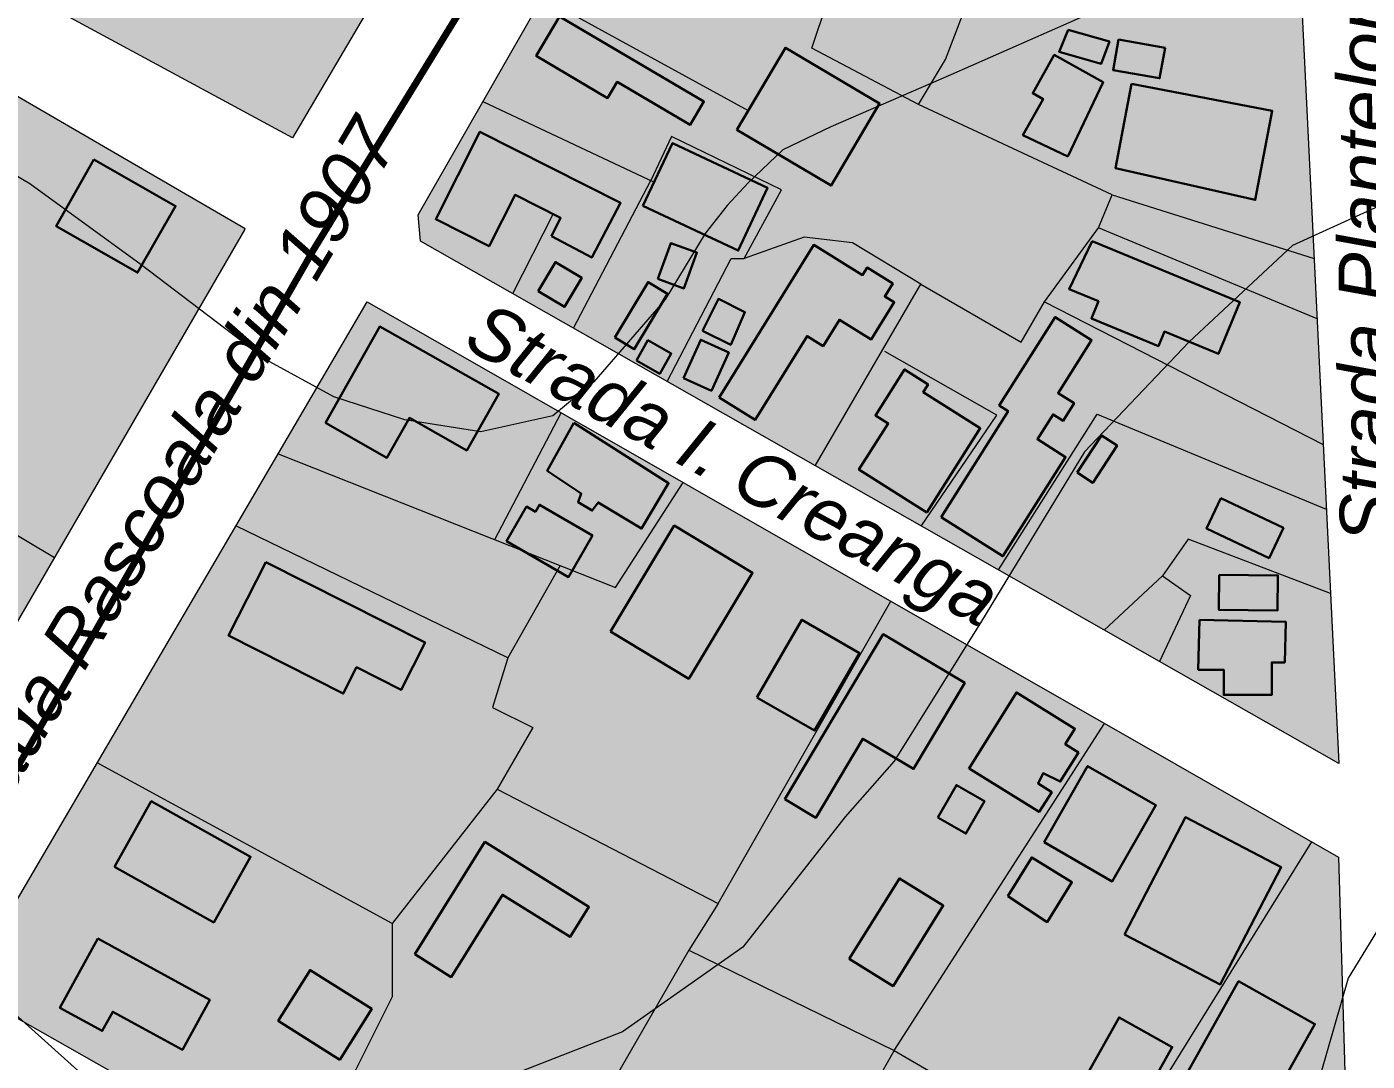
# Model space of a CAD drawing. Header units: metres. Extents: x 783184 to 1587399, y 282652 to 580595.
# Drawn here: x 787184.9 to 787354, y 289931.1 to 290061.6 of the extents above; entities that cross this region are included whole.
import ezdxf

# ---------------------------------------------------------------- set-up
doc = ezdxf.new("R2010")
doc.units = ezdxf.units.M
doc.header["$LTSCALE"] = 0.5
for name, color, linetype in [('cladiri', 18, 'CONTINUOUS'), ('curbe  de nivelI', 7, 'CONTINUOUS'), ('denumire strazi', 3, 'CONTINUOUS'), ('drumuri extravilan', 7, 'CONTINUOUS'), ('institutii publice servicii', 20, 'CONTINUOUS'), ('locuinte si functiuni complementare', 51, 'CONTINUOUS'), ('strazi', 7, 'CONTINUOUS')]:
    doc.layers.add(name, color=color, linetype=linetype)
doc.layers.add('Limite proprietati', color=7, linetype='CONTINUOUS', lineweight=5)
doc.styles.add('ARIAL_ITALIC', font='ariali.ttf')

msp = doc.modelspace()

# ---------------------------------------------------------------- hatches: boundary and pattern name
at = {"layer": 'cladiri', "lineweight": 30}
h = msp.add_hatch(color=256, dxfattribs=at)
h.paths.add_polyline_path([(787343.76366, 289986.54248), (787332.86897, 289986.79685), (787332.72151, 289980.48132), (787335.93564, 289980.48132), (787335.93564, 289977.32121), (787342.00106, 289977.32121), (787342.00106, 289981.41056), (787343.64384, 289981.41056)])
h.paths.add_polyline_path([(787342.7819, 289992.38987), (787335.3537, 289992.47983), (787335.30031, 289988.07111), (787342.72851, 289987.98115)])
h.paths.add_polyline_path([(787343.45682, 289998.38491), (787335.57845, 290002.11894), (787333.76997, 289998.30325), (787341.64834, 289994.56923)])
h.paths.add_polyline_path([(787315.97637, 290007.3246), (787312.42913, 290009.5699), (787314.40879, 290012.69747), (787315.65968, 290011.90568), (787317.05507, 290014.11018), (787315.03039, 290015.39174), (787319.26393, 290022.0801), (787314.6799, 290024.98166), (787307.61648, 290013.82249), (787308.72961, 290013.11791), (787300.25856, 289999.7349), (787308.05047, 289994.80285)])
h.paths.add_polyline_path([(787322.47158, 290008.76723), (787320.50843, 290010.05432), (787317.44273, 290005.37833), (787319.40587, 290004.09124)])
h.paths.add_polyline_path([(787319.33569, 290034.56765), (787316.44634, 290028.49372), (787320.12438, 290026.97284), (787319.23287, 290024.81686), (787327.68958, 290021.31998), (787328.44814, 290023.15445), (787335.27357, 290020.33212), (787337.97327, 290026.86095)])
h.paths.add_polyline_path([(787298.01556, 290015.51597), (787298.63348, 290016.49219), (787295.6574, 290018.37596), (787291.99319, 290012.58704), (787293.59245, 290011.57476), (787289.90077, 290005.74245), (787298.47857, 290000.31295), (787305.21654, 290010.95795)])
h.paths.add_polyline_path([(787294.36219, 290026.85268), (787293.16272, 290027.59597), (787294.17405, 290029.22799), (787290.93722, 290031.23378), (787290.34777, 290030.28255), (787284.19873, 290034.09296), (787272.2586, 290014.82466), (787276.80151, 290012.00952), (787283.35164, 290022.57976), (787285.37772, 290021.32425), (787287.4399, 290024.65207), (787291.45625, 290022.16323)])
h.paths.add_polyline_path([(787273.47097, 290020.52677), (787269.94339, 290022.11818), (787267.76379, 290017.28679), (787271.29136, 290015.69538)])
h.paths.add_polyline_path([(787275.51259, 290025.60683), (787272.16267, 290027.26641), (787270.18116, 290023.26665), (787273.73812, 290021.50451)])
h.paths.add_polyline_path([(787266.22563, 290020.3825), (787263.27415, 290022.0616), (787261.8194, 290019.50447), (787264.77088, 290017.82537)])
h.paths.add_polyline_path([(787265.74882, 290027.92433), (787263.30126, 290029.39389), (787259.09504, 290022.38841), (787261.5426, 290020.91885)])
h.paths.add_polyline_path([(787269.46688, 290033.12653), (787266.17518, 290034.32139), (787264.53194, 290029.79442), (787267.82364, 290028.59956)])
h.paths.add_polyline_path([(787278.38189, 290041.27859), (787266.3622, 290046.92445), (787262.65105, 290039.02364), (787274.67074, 290033.37778)])
h.paths.add_polyline_path([(787254.92684, 290029.95333), (787251.60273, 290031.93336), (787249.41198, 290028.25548), (787252.73609, 290026.27545)])
h.paths.add_polyline_path([(787259.8227, 290039.39019), (787242.08621, 290048.36559), (787236.49747, 290037.32155), (787243.22543, 290033.91693), (787246.50597, 290040.39967), (787252.2453, 290037.49534), (787251.12074, 290035.1734), (787256.20327, 290032.50255)])
h.paths.add_polyline_path([(787252.12244, 290062.91444), (787249.1789, 290057.92627), (787258.17713, 290052.61637), (787259.38355, 290054.6608), (787268.60153, 290049.22122), (787270.33864, 290052.16496)])
h.paths.add_polyline_path([(787280.62392, 290058.96849), (787274.49949, 290048.61135), (787286.38853, 290041.58107), (787292.51296, 290051.93821)])
h.paths.add_polyline_path([(787342.06631, 290050.98769), (787324.30101, 290054.39237), (787322.26609, 290043.77438), (787339.915, 290039.76237)])
h.paths.add_polyline_path([(787320.7176, 290054.60794), (787314.5574, 290058.06276), (787311.84385, 290053.2243), (787313.1502, 290052.49166), (787310.6002, 290047.94481), (787316.25461, 290045.24853)])
h.paths.add_polyline_path([(787321.51416, 290059.74106), (787316.30852, 290061.23383), (787315.17679, 290058.42924), (787320.47305, 290056.93648)])
h.paths.add_polyline_path([(787328.53052, 290058.97208), (787322.64581, 290060.01248), (787321.96241, 290056.14703), (787327.84712, 290055.10663)])
h.paths.add_polyline_path([(787258.32541, 290077.43011), (787254.91075, 290071.21731), (787272.43632, 290062.17737), (787274.28275, 290065.53686), (787278.99226, 290062.94843), (787280.31043, 290065.34677)])
h.paths.add_polyline_path([(787267.90455, 290092.49504), (787263.38175, 290084.65661), (787275.80982, 290077.38543), (787278.25654, 290081.56743), (787280.26084, 290080.39479), (787277.74851, 290076.10064), (787281.6423, 290073.82253), (787286.27778, 290081.7456)])
h.paths.add_polyline_path([(787324.85279, 290069.18054), (787321.69728, 290070.39099), (787319.61501, 290064.96278), (787322.77052, 290063.75232)])
h.paths.add_polyline_path([(787332.02988, 290076.16443), (787311.16826, 290082.03774), (787308.70166, 290073.27651), (787314.77642, 290071.56624), (787315.69637, 290074.83386), (787324.92763, 290072.23493), (787324.35003, 290070.18332), (787329.90563, 290068.61921)])
h.paths.add_polyline_path([(787330.93786, 290095.48365), (787328.66669, 290096.66212), (787329.23352, 290097.75453), (787326.84625, 290098.99324), (787327.47258, 290100.20033), (787323.03798, 290102.50136), (787317.73554, 290092.28236), (787323.49325, 290089.2948), (787324.37899, 290091.00181), (787329.1523, 290088.52503), (787331.23913, 290092.54682), (787329.80115, 290093.29296)])
h.paths.add_polyline_path([(787317.99154, 290089.02522), (787315.57648, 290090.24192), (787312.18117, 290083.50249), (787314.59623, 290082.28579)])
h.paths.add_polyline_path([(787301.78057, 290096.19904), (787296.77088, 290098.25193), (787295.55039, 290095.27355), (787300.56008, 290093.22067)])
h.paths.add_polyline_path([(787287.21778, 290105.89598), (787290.78575, 290104.15358), (787293.80581, 290110.33788), (787285.38309, 290114.45106), (787283.9522, 290111.52096), (787279.48539, 290113.7023), (787273.10223, 290100.63125), (787277.94776, 290098.89904), (787276.47905, 290095.57636), (787281.24571, 290093.66672)])
for color, points in [(0, [(787188.58564, 290036.47174), (787198.88249, 290030.59352), (787203.67313, 290038.98529), (787193.37628, 290044.8635)]), (256, [(787207.98336, 289938.86415), (787193.85858, 289946.57816), (787189.0823, 289937.83254), (787194.41322, 289934.92115), (787195.73792, 289937.34673), (787204.53178, 289932.54411)])]:
    msp.add_hatch(color=color, dxfattribs=at).paths.add_polyline_path(points)
h = msp.add_hatch(color=0, dxfattribs=at)
h.paths.add_polyline_path([(787222.57083, 290011.62488), (787230.33771, 290007.23932), (787233.17103, 290012.25716), (787240.42497, 290008.16123), (787244.46046, 290015.30813), (787229.43965, 290023.78962)])
h.paths.add_polyline_path([(787268.4264, 289979.36567), (787276.48106, 289992.7117), (787266.58932, 289998.68161), (787258.53466, 289985.33559)])
h.paths.add_polyline_path([(787289.95758, 289982.60037), (787282.70655, 289986.79646), (787277.03875, 289977.00223), (787284.28978, 289972.80614)])
h.paths.add_polyline_path([(787280.56198, 289964.1473), (787284.45105, 289961.82878), (787290.39155, 289971.7933), (787296.7886, 289967.97961), (787303.25592, 289978.82782), (787292.9698, 289984.96004)])
h.paths.add_polyline_path([(787313.25674, 289958.72022), (787321.87641, 289953.78992), (787327.37534, 289963.40372), (787318.75567, 289968.33402)])
h.paths.add_polyline_path([(787335.49777, 289940.78531), (787343.2026, 289955.56427), (787331.10126, 289961.87315), (787323.39644, 289947.0942)])
h.paths.add_polyline_path([(787330.65108, 289928.42915), (787340.28261, 289923.03028), (787347.43199, 289935.78468), (787337.80046, 289941.18355)])
h.paths.add_polyline_path([(787226.50719, 289980.81366), (787232.15084, 289977.96141), (787235.15652, 289983.90863), (787215.04249, 289994.0741), (787210.35511, 289984.79936), (787224.82549, 289977.48614)])
h.paths.add_polyline_path([(787200.61188, 289963.90246), (787195.98047, 289955.61403), (787208.50025, 289948.61822), (787213.13166, 289956.90665)])
h.paths.add_polyline_path([(787216.61899, 289936.1924), (787224.39598, 289931.29569), (787228.43223, 289937.70608), (787220.65525, 289942.6028)])
h.paths.add_polyline_path([(787238.44795, 289941.7181), (787244.93716, 289952.10987), (787253.46325, 289946.7857), (787255.83043, 289950.57649), (787242.70691, 289958.77156), (787233.85052, 289944.58899)])
h = msp.add_hatch(color=256, dxfattribs=at)
h.paths.add_polyline_path([(787265.88415, 290004.02427), (787253.92562, 290011.63287), (787250.56657, 290005.59073), (787254.86617, 290002.72627), (787254.46316, 290001.65213), (787256.25463, 290000.578), (787257.01604, 290001.60735), (787262.48021, 289998.29537)])
h.paths.add_polyline_path([(787256.2823, 289997.42612), (787249.58838, 290001.31128), (787249.07914, 290000.43389), (787247.9668, 290001.07949), (787245.43065, 289996.70984), (787247.49658, 289995.51077), (787253.73596, 289993.03893)])
h.paths.add_polyline_path([(787247.49658, 289995.51077), (787251.82094, 289993.00091), (787252.18849, 289993.65199)])
h.paths.add_polyline_path([(787253.73596, 289993.03893), (787252.18849, 289993.65199), (787251.82094, 289993.00091), (787253.23691, 289992.17908)])
h = msp.add_hatch(color=256, dxfattribs=at)
h.paths.add_polyline_path([(787317.59915, 289970.0689), (787315.94717, 289971.09548), (787317.16135, 289973.04935), (787309.77114, 289977.64181), (787303.80164, 289968.03567), (787312.62492, 289962.55267), (787314.22949, 289965.04134), (787312.52818, 289966.13826), (787313.14864, 289967.42645), (787315.31011, 289966.38537)])
h.paths.add_polyline_path([(787305.74473, 289963.91757), (787302.2057, 289965.94137), (787299.8639, 289961.84625), (787303.40293, 289959.82244)])
h.paths.add_polyline_path([(787316.77922, 289953.68822), (787311.71365, 289956.82186), (787308.69262, 289951.93833), (787313.66078, 289948.64722)])
h.paths.add_polyline_path([(787300.53552, 289950.731), (787295.01395, 289954.1699), (787288.69143, 289944.01834), (787294.213, 289940.57944)])
h.paths.add_polyline_path([(787297.70058, 289924.30477), (787294.12435, 289926.3942), (787288.75752, 289917.20844), (787292.33376, 289915.11901)])
h.paths.add_polyline_path([(787291.11709, 289894.91865), (787286.85894, 289887.41551), (787292.73015, 289884.48197), (787292.05851, 289883.13775), (787294.48016, 289881.92777), (787295.44283, 289883.85446), (787299.66042, 289881.74715), (787303.22005, 289888.87142)])
h.paths.add_polyline_path([(787329.4296, 289932.87507), (787322.71951, 289936.63539), (787315.75756, 289924.21214), (787322.46765, 289920.45183)])
h.paths.add_polyline_path([(787321.23173, 289876.73515), (787322.50019, 289879.14019), (787313.4862, 289883.8943), (787314.40381, 289885.63411), (787308.7488, 289888.61665), (787306.08232, 289883.5609), (787307.92428, 289882.58942), (787306.42463, 289879.74603), (787316.65603, 289874.34983), (787314.99174, 289871.19427), (787318.52586, 289869.33033), (787320.18927, 289872.48423), (787323.6994, 289870.63293), (787320.7684, 289865.07565), (787322.40436, 289864.21282), (787320.20122, 289860.03558), (787326.28381, 289856.82753), (787328.94577, 289861.87472), (787325.99355, 289863.43177), (787330.44667, 289871.87505)])
h.paths.add_polyline_path([(787334.15537, 289866.79042), (787331.60685, 289859.23227), (787338.62088, 289856.86722), (787338.22774, 289855.70129), (787349.48017, 289851.90711), (787352.42182, 289860.63121)])
at = {"layer": 'institutii publice servicii', "lineweight": 30}
msp.add_hatch(color=256, dxfattribs=at).paths.add_polyline_path([(787252.33409, 290012.89437), (787227.83798, 290026.89542), (787216.62193, 290007.74231), (787243.96293, 289996.91069)])
at = {"layer": 'locuinte si functiuni complementare', "lineweight": 30}
for points in [[(787168.55784, 290189.49723), (787156.83758, 290193.15994), (787142.67906, 290192.42569), (787123.04393, 290187.46556), (787086.50215, 290178.0054), (787057.92188, 290168.73338), (787038.38811, 290159.94801), (787034.28489, 290157.62533), (787033.19822, 290150.68468), (787038.1526, 290145.05815), (787218.4313, 290047.60805), (787268.73422, 290133.01989)], [(787344.00158, 290100.90934), (787283.84202, 290124.50243), (787234.27539, 290037.88827), (787234.5709, 290034.57088), (787350.44357, 289968.65076)]]:
    msp.add_hatch(color=256, dxfattribs=at).paths.add_polyline_path(points)
at = {"layer": 'locuinte si functiuni complementare', "linetype": 'ByBlock', "lineweight": 5}
h = msp.add_hatch(color=51, dxfattribs=at)
h.paths.add_polyline_path([(787041.09279, 290133.77597), (787035.0271, 290137.5121), (787020.48915, 290145.06848), (787016.7542, 290147.22777), (786962.31273, 290133.51797), (786952.39712, 290131.02096), (786949.57106, 290123.85952), (786944.00188, 290109.93944), (786937.95067, 290094.81454), (786934.07887, 290085.23475), (786933.37174, 290081.72887), (786933.95877, 290078.12117), (786935.13277, 290075.84065), (786938.49182, 290072.78703), (786949.21713, 290067.06053), (786975.41685, 290052.44634), (787001.50749, 290037.6367), (787011.48881, 290055.53052), (787011.90747, 290055.29741), (787025.85597, 290080.95542), (787027.42147, 290084.26738), (787009.84464, 290092.80163), (787013.94498, 290100.64995), (787022.33153, 290096.43615), (787023.20208, 290098.16878)])
h.paths.add_polyline_path([(787081.1665, 290112.35109), (787048.99002, 290129.89776), (787025.85597, 290080.95542), (787011.90747, 290055.29741), (787114.07799, 289998.40709), (787109.39562, 289990.01278), (787121.81562, 289974.80278), (787125.76562, 289969.97278), (787132.86562, 289964.90278), (787161.52262, 289948.37978), (787212.4521, 290036.13699), (787179.7774, 290055.10535)])
at = {"layer": 'locuinte si functiuni complementare', "lineweight": 30}
h = msp.add_hatch(color=256, dxfattribs=at)
h.paths.add_polyline_path([(787231.0189, 289948.48324), (787193.78631, 289968.74704), (787178.65427, 289942.9068), (787180.05644, 289938.5722), (787219.48524, 289916.18841), (787231.0189, 289939.2334)])
h.paths.add_polyline_path([(787248.73853, 289973.20977), (787243.6717, 289975.74075), (787245.61763, 289982.01251), (787211.28889, 289998.63534), (787193.78631, 289968.74704), (787231.0189, 289948.48324), (787244.25634, 289965.42216)])
h.paths.add_polyline_path([(787252.18849, 289993.65199), (787216.62193, 290007.74231), (787211.28889, 289998.63534), (787245.61763, 289982.01251)])
h.paths.add_polyline_path([(787267.72634, 290004.09673), (787252.33409, 290012.89437), (787243.96293, 289996.91069), (787259.19001, 289990.87821)])
h.paths.add_polyline_path([(787293.90976, 289989.13127), (787267.72634, 290004.09673), (787259.19001, 289990.87821), (787252.18849, 289993.65199), (787245.61763, 289982.01251), (787243.6717, 289975.74075), (787248.73853, 289973.20977), (787244.25634, 289965.42216), (787272.12398, 289951.0151)])
h.paths.add_polyline_path([(787272.12398, 289951.0151), (787244.25634, 289965.42216), (787231.0189, 289948.48324), (787231.0189, 289939.2334), (787219.48524, 289916.18841), (787243.79328, 289902.38869), (787268.42416, 289945.12718)])
h.paths.add_polyline_path([(787294.34301, 289932.47233), (787268.42416, 289945.12718), (787243.79328, 289902.38869), (787269.10642, 289888.01838)])
h.paths.add_polyline_path([(787320.90981, 289973.69904), (787293.90976, 289989.13127), (787272.12398, 289951.0151), (787268.42416, 289945.12718), (787294.34301, 289932.47233)])
h.paths.add_polyline_path([(787347.0448, 289958.76127), (787320.90981, 289973.69904), (787294.34301, 289932.47233), (787321.04141, 289916.89711)])
h.paths.add_polyline_path([(787321.04141, 289916.89711), (787294.34301, 289932.47233), (787269.10642, 289888.01838), (787298.20923, 289871.49666)])
h.paths.add_polyline_path([(787311.78783, 289898.49691), (787298.20923, 289871.49666), (787353.8793, 289839.89267), (787352.82829, 289875.37947)])
h.paths.add_polyline_path([(787351.60127, 289916.80959), (787321.04141, 289916.89711), (787311.78783, 289898.49691), (787352.82829, 289875.37947)])
h.paths.add_polyline_path([(787350.41586, 289956.83449), (787347.0448, 289958.76127), (787321.04141, 289916.89711), (787351.60127, 289916.80959)])

# ---------------------------------------------------------------- linework, layer by layer
at = {"layer": 'cladiri', "lineweight": 30}
for points in [[(787252.12244, 290062.91444), (787270.33864, 290052.16496), (787268.60153, 290049.22122), (787259.38355, 290054.6608), (787258.17713, 290052.61637), (787249.1789, 290057.92627), (787252.12244, 290062.91444)], [(787316.30852, 290061.23383), (787321.51416, 290059.74106), (787320.47305, 290056.93648), (787315.17679, 290058.42924), (787316.30852, 290061.23383)], [(787322.64581, 290060.01248), (787328.53052, 290058.97208), (787327.84712, 290055.10663), (787321.96241, 290056.14703), (787322.64581, 290060.01248)], [(787274.49949, 290048.61135), (787280.62392, 290058.96849), (787292.51296, 290051.93821), (787286.38853, 290041.58107), (787274.49949, 290048.61135)], [(787316.25461, 290045.24853), (787320.7176, 290054.60794), (787314.5574, 290058.06276), (787311.84385, 290053.2243), (787313.1502, 290052.49166), (787310.6002, 290047.94481), (787316.25461, 290045.24853)], [(787324.30101, 290054.39237), (787342.06631, 290050.98769), (787339.915, 290039.76237), (787322.26609, 290043.77438), (787324.30101, 290054.39237)], [(787251.12074, 290035.1734), (787256.20327, 290032.50255), (787259.8227, 290039.39019), (787242.08621, 290048.36559), (787236.49747, 290037.32155), (787243.22543, 290033.91693), (787246.50597, 290040.39967), (787252.2453, 290037.49534), (787251.12074, 290035.1734)], [(787262.65105, 290039.02364), (787266.3622, 290046.92445), (787278.38189, 290041.27859), (787274.67074, 290033.37778), (787262.65105, 290039.02364)], [(787264.53194, 290029.79442), (787266.17518, 290034.32139), (787269.46688, 290033.12653), (787267.82364, 290028.59956), (787264.53194, 290029.79442)], [(787272.2586, 290014.82466), (787284.19873, 290034.09296), (787290.34777, 290030.28255), (787290.93722, 290031.23378), (787294.17405, 290029.22799), (787293.16272, 290027.59597), (787294.36219, 290026.85268), (787291.45625, 290022.16323), (787287.4399, 290024.65207), (787285.37772, 290021.32425), (787283.35164, 290022.57976), (787276.80151, 290012.00952), (787272.2586, 290014.82466)], [(787319.33569, 290034.56765), (787337.97327, 290026.86095), (787335.27357, 290020.33212), (787328.44814, 290023.15445), (787327.68958, 290021.31998), (787319.23287, 290024.81686), (787320.12438, 290026.97284), (787316.44634, 290028.49372), (787319.33569, 290034.56765)], [(787249.41198, 290028.25548), (787251.60273, 290031.93336), (787254.92684, 290029.95333), (787252.73609, 290026.27545), (787249.41198, 290028.25548)], [(787259.09504, 290022.38841), (787263.30126, 290029.39389), (787265.74882, 290027.92433), (787261.5426, 290020.91885), (787259.09504, 290022.38841)], [(787270.18116, 290023.26665), (787272.16267, 290027.26641), (787275.51259, 290025.60683), (787273.73812, 290021.50451), (787270.18116, 290023.26665)], [(787300.25856, 289999.7349), (787308.72961, 290013.11791), (787307.61648, 290013.82249), (787314.6799, 290024.98166), (787319.26393, 290022.0801), (787315.03039, 290015.39174), (787317.05507, 290014.11018), (787315.65968, 290011.90568), (787314.40879, 290012.69747), (787312.42913, 290009.5699), (787315.97637, 290007.3246), (787308.05047, 289994.80285), (787300.25856, 289999.7349)], [(787261.8194, 290019.50447), (787264.77088, 290017.82537), (787266.22563, 290020.3825), (787263.27415, 290022.0616), (787261.8194, 290019.50447)], [(787267.76379, 290017.28679), (787269.94339, 290022.11818), (787273.47097, 290020.52677), (787271.29136, 290015.69538), (787267.76379, 290017.28679)], [(787298.47857, 290000.31295), (787305.21654, 290010.95795), (787298.01556, 290015.51597), (787298.63348, 290016.49219), (787295.6574, 290018.37596), (787291.99319, 290012.58704), (787293.59245, 290011.57476), (787289.90077, 290005.74245), (787298.47857, 290000.31295)], [(787253.92562, 290011.63287), (787265.88415, 290004.02427), (787262.48021, 289998.29537), (787257.01604, 290001.60735), (787256.25463, 290000.578), (787254.46316, 290001.65213), (787254.86617, 290002.72627), (787250.56657, 290005.59073), (787253.92562, 290011.63287)], [(787317.44273, 290005.37833), (787320.50843, 290010.05432), (787322.47158, 290008.76723), (787319.40587, 290004.09124), (787317.44273, 290005.37833)], [(787335.57845, 290002.11894), (787343.45682, 289998.38491), (787341.64834, 289994.56923), (787333.76997, 289998.30325), (787335.57845, 290002.11894)], [(787245.43065, 289996.70984), (787253.23691, 289992.17908), (787256.2823, 289997.42612), (787249.58838, 290001.31128), (787249.07914, 290000.43389), (787247.9668, 290001.07949), (787245.43065, 289996.70984)], [(787335.3537, 289992.47983), (787342.7819, 289992.38987), (787342.72851, 289987.98115), (787335.30031, 289988.07111), (787335.3537, 289992.47983)], [(787303.78127, 289968.0029), (787309.77114, 289977.64181), (787317.16135, 289973.04935), (787315.94717, 289971.09548), (787317.59915, 289970.0689), (787315.31011, 289966.38537), (787313.14864, 289967.42645), (787312.52818, 289966.13826), (787314.22949, 289965.04134), (787312.62492, 289962.55267), (787303.80164, 289968.03567)], [(787299.8639, 289961.84625), (787302.2057, 289965.94137), (787305.74473, 289963.91757), (787303.40293, 289959.82244), (787299.8639, 289961.84625)], [(787308.69262, 289951.93833), (787311.71365, 289956.82186), (787316.77922, 289953.68822), (787313.66078, 289948.64722), (787308.69262, 289951.93833)], [(787288.69143, 289944.01834), (787295.01395, 289954.1699), (787300.53552, 289950.731), (787294.213, 289940.57944), (787288.69143, 289944.01834)], [(787193.85858, 289946.57816), (787207.98336, 289938.86415), (787204.53178, 289932.54411), (787195.73792, 289937.34673), (787194.41322, 289934.92115), (787189.0823, 289937.83254), (787193.85858, 289946.57816)], [(787315.75756, 289924.21214), (787322.71951, 289936.63539), (787329.4296, 289932.87507), (787322.46765, 289920.45183), (787315.75756, 289924.21214)]]:
    msp.add_lwpolyline(points, dxfattribs=at)
at = {"layer": 'cladiri', "color": 0, "lineweight": 30}
for points in [[(787193.37628, 290044.8635), (787203.67313, 290038.98529), (787198.88249, 290030.59352), (787188.58564, 290036.47174), (787193.37628, 290044.8635)], [(787222.57083, 290011.62488), (787229.43965, 290023.78962), (787244.46046, 290015.30813), (787240.42497, 290008.16123), (787233.17103, 290012.25716), (787230.33771, 290007.23932), (787222.57083, 290011.62488)], [(787258.53466, 289985.33559), (787266.58932, 289998.68161), (787276.48106, 289992.7117), (787268.4264, 289979.36567), (787258.53466, 289985.33559)], [(787215.04249, 289994.0741), (787235.15652, 289983.90863), (787232.15084, 289977.96141), (787226.50719, 289980.81366), (787224.82549, 289977.48614), (787210.35511, 289984.79936), (787215.04249, 289994.0741)], [(787277.03875, 289977.00223), (787282.70655, 289986.79646), (787289.95758, 289982.60037), (787284.28978, 289972.80614), (787277.03875, 289977.00223)], [(787280.56198, 289964.1473), (787292.9698, 289984.96004), (787303.25592, 289978.82782), (787296.7886, 289967.97961), (787290.39155, 289971.7933), (787284.45105, 289961.82878), (787280.56198, 289964.1473)], [(787313.25674, 289958.72022), (787318.75567, 289968.33402), (787327.37534, 289963.40372), (787321.87641, 289953.78992), (787313.25674, 289958.72022)], [(787195.98047, 289955.61403), (787208.50025, 289948.61822), (787213.13166, 289956.90665), (787200.61188, 289963.90246), (787195.98047, 289955.61403)], [(787323.39644, 289947.0942), (787331.10126, 289961.87315), (787343.2026, 289955.56427), (787335.49777, 289940.78531), (787323.39644, 289947.0942)], [(787233.85052, 289944.58899), (787242.70691, 289958.77156), (787255.83043, 289950.57649), (787253.46325, 289946.7857), (787244.93716, 289952.10987), (787238.44795, 289941.7181), (787233.85052, 289944.58899)], [(787224.39598, 289931.29569), (787228.43223, 289937.70608), (787220.65525, 289942.6028), (787216.61899, 289936.1924), (787224.39598, 289931.29569)], [(787330.65108, 289928.42915), (787337.80046, 289941.18355), (787347.43199, 289935.78468), (787340.28261, 289923.03028), (787330.65108, 289928.42915)]]:
    msp.add_lwpolyline(points, dxfattribs=at)
at = {"layer": 'cladiri', "lineweight": 30}
msp.add_lwpolyline([(787332.86897, 289986.79685), (787343.76366, 289986.54248), (787343.64384, 289981.41056), (787342.00106, 289981.41056), (787342.00106, 289977.32121), (787335.93564, 289977.32121), (787335.93564, 289980.48132), (787332.72151, 289980.48132), (787332.86897, 289986.79685)], close=True, dxfattribs=at)
at = {"layer": 'curbe  de nivelI', "color": 21, "lineweight": 5}
for points in [[(787377.39943, 290093.0499), (787349.10718, 290077.14098), (787321.36499, 290064.2855), (787301.50341, 290055.55263), (787286.37127, 290048.99884), (787280.31847, 290046.10008), (787275.90493, 290041.94093), (787273.25684, 290039.04217), (787270.48263, 290035.51321), (787265.43858, 290027.19496), (787256.44834, 290016.82829), (787251.27817, 290012.54311), (787242.19896, 290010.52659), (787232.61531, 290012.03899), (787223.6621, 290014.93776), (787215.08727, 290019.60102), (787199.32469, 290031.57429), (787185.26765, 290041.81334), (787165.84816, 290053.28245)], [(787366.30061, 290043.88178), (787344.59384, 290034.03545), (787331.5698, 290021.85269), (787318.37873, 290008.00104), (787305.35463, 289986.6395), (787294.3343, 289968.9495), (787288.1562, 289961.94024), (787275.24983, 289945.48565), (787260.05511, 289934.80489), (787245.52823, 289929.13076)], [(787193.38419, 289928.10036), (787182.19688, 289938.11358), (787170.17464, 289950.29634), (787161.82586, 289957.80624), (787154.90816, 289964.68922), (787144.72265, 289969.02831), (787135.20504, 289977.03887), (787129.86182, 289985.21635), (787120.67822, 289992.22558), (787115.16802, 289996.89841), (787108.82295, 289998.23352), (787104.48158, 289998.23352), (787100.47417, 289996.56464), (787097.30169, 289993.89446), (787096.13286, 289988.72097), (787096.13286, 289983.54747), (787096.80076, 289977.70642), (787099.63935, 289972.53292), (787102.64485, 289967.02565), (787104.48158, 289960.68394), (787104.98251, 289952.3396), (787105.81739, 289943.32768), (787107.65412, 289935.98467), (787110.82665, 289925.97146)], [(787357.05157, 289950.43947), (787351.61944, 289941.58126), (787348.1887, 289929.57983)]]:
    msp.add_lwpolyline(points, dxfattribs=at)
at = {"layer": 'drumuri extravilan', "color": 30, "lineweight": 140}
msp.add_lwpolyline([(785520.95404, 289574.94165), (785762.76851, 289622.70724), (785978.72646, 289663.61211), (786005.79013, 289667.50226), (786057.38912, 289673.07698), (786108.36489, 289673.07698), (786198.63933, 289662.51823), (786432.34341, 289608.40375), (786569.96995, 289573.98309), (786762.41798, 289524.7635), (786838.57654, 289511.59727), (786874.05377, 289513.05983), (786914.02978, 289520.75505), (787035.66517, 289709.62948), (787221.00021, 290033.30275), (787365.64271, 290268.96432), (787686.81462, 290673.75185), (787709.16888, 290715.90292), (787721.92635, 290750.00594), (787908.66972, 291267.68261), (788122.99455, 291883.76464)], dxfattribs=at)
at = {"layer": 'Limite proprietati', "lineweight": 5}
for points in [[(787297.40384, 290051.81122), (787283.96176, 290058.92316), (787285.88198, 290064.67987), (787258.51889, 290080.25206)], [(787321.86689, 290040.39661), (787297.40384, 290051.81122), (787300.84009, 290057.46693), (787309.41506, 290079.91725)], [(787249.96211, 290065.29969), (787275.93492, 290051.03883)], [(787242.45079, 290052.1742), (787264.0603, 290042.02384)], [(787265.70732, 290016.85733), (787273.76208, 290032.39268), (787275.40553, 290032.39268), (787280.14583, 290041.05504), (787266.2409, 290047.75002), (787263.62665, 290042.22753)], [(787253.90626, 290023.57096), (787263.62665, 290042.22753)], [(787347.70965, 290024.78015), (787320.14365, 290036.25797), (787321.86689, 290040.39661), (787347.34005, 290032.36816)], [(787246.22278, 290027.94211), (787251.29935, 290037.97403)], [(787313.32644, 290026.89785), (787320.14365, 290036.25797)], [(787297.7186, 290029.15707), (787289.08691, 290034.35785), (787282.99216, 290035.0612), (787275.40553, 290032.39268)], [(787284.37753, 290006.23582), (787297.7186, 290029.15707), (787310.35916, 290021.79977), (787313.32644, 290026.89785), (787348.4828, 290008.90669)], [(787297.76444, 289998.61999), (787307.31118, 290012.61206), (787293.15707, 290020.64996)], [(787243.96293, 289996.91069), (787252.33409, 290012.89437)], [(787307.4941, 289993.08477), (787319.97852, 290012.72974), (787348.87994, 290000.75318)], [(787349.39893, 289990.09794), (787331.45754, 289996.94838), (787328.21515, 289992.33749), (787331.73222, 289989.86428), (787327.82087, 289981.52085)], [(787320.8271, 289985.49961), (787328.21515, 289992.33749)]]:
    msp.add_lwpolyline(points, dxfattribs=at)
at = {"layer": 'Limite proprietati', "color": 0, "lineweight": 5}
for points in [[(787180.48731, 290054.69324), (787157.31679, 290013.20138), (787188.3861, 289994.66405)], [(787216.62193, 290007.74231), (787259.19001, 289990.87821), (787267.72634, 290004.09673)], [(787252.18849, 289993.65199), (787245.61763, 289982.01251), (787211.28889, 289998.63534)], [(787245.61763, 289982.01251), (787243.6717, 289975.74075), (787248.73853, 289973.20977), (787244.25634, 289965.42216), (787272.12398, 289951.0151), (787293.90976, 289989.13127)], [(787294.34301, 289932.47233), (787320.90981, 289973.69904)], [(787244.25634, 289965.42216), (787231.0189, 289948.48324), (787193.78631, 289968.74704)], [(787272.12398, 289951.0151), (787268.42416, 289945.12718), (787294.34301, 289932.47233), (787321.04141, 289916.89711), (787347.0448, 289958.76127)], [(787231.0189, 289948.48324), (787231.0189, 289939.2334), (787219.48524, 289916.18841)], [(787268.42416, 289945.12718), (787243.79328, 289902.38869)], [(787294.34301, 289932.47233), (787269.10642, 289888.01838)]]:
    msp.add_lwpolyline(points, dxfattribs=at)
at = {"layer": 'strazi', "color": 0, "linetype": 'ByBlock', "lineweight": 20}
msp.add_lwpolyline([(787033.19822, 290150.68468), (787034.28489, 290157.62533), (787038.38811, 290159.94801), (787057.92188, 290168.73338), (787086.50215, 290178.0054), (787123.04393, 290187.46556), (787142.67906, 290192.42569), (787156.83758, 290193.15994), (787168.55784, 290189.49723), (787268.73422, 290133.01989), (787218.4313, 290047.60805), (787038.1526, 290145.05815)], close=True, dxfattribs=at)
at = {"layer": 'strazi', "color": 0, "lineweight": 20}
for points in [[(787212.37275, 290035.99122), (787212.45406, 290036.13585), (787179.77937, 290055.10421), (787081.16846, 290112.34995), (787048.99198, 290129.89662), (787025.85793, 290080.95428), (787011.90943, 290055.29627)], [(787234.27539, 290037.88827), (787283.84202, 290124.50243), (787344.00158, 290100.90934), (787350.44357, 289968.65076), (787234.5709, 290034.57088), (787234.27539, 290037.88827)], [(787178.65427, 289942.9068), (787227.83798, 290026.89542), (787350.41586, 289956.83449), (787353.8793, 289839.89267), (787180.05644, 289938.5722), (787178.65427, 289942.9068)]]:
    msp.add_lwpolyline(points, dxfattribs=at)
at = {"layer": 'strazi', "color": 0, "linetype": 'ByBlock', "lineweight": 20}
msp.add_lwpolyline([(787212.37079, 290035.99236), (787161.52458, 289948.37864)], dxfattribs=at)

# ---------------------------------------------------------------- texts
at = {"layer": 'denumire strazi', "color": 0, "lineweight": 30, "style": 'ARIAL_ITALIC'}
for s, rotation, p in [('Strada Plantelor', 90.2736063, (787357.33849, 289996.47365)), ('Strada Rascoala din 1907', 59.2289067, (787176.57543, 289954.03833)), ('Strada I. Creanga', 331.5068011, (787239.77042, 290021.27805))]:
    msp.add_text(s, height=6.75, rotation=rotation, dxfattribs=at).set_placement(p)

doc.saveas('drawing.dxf')
